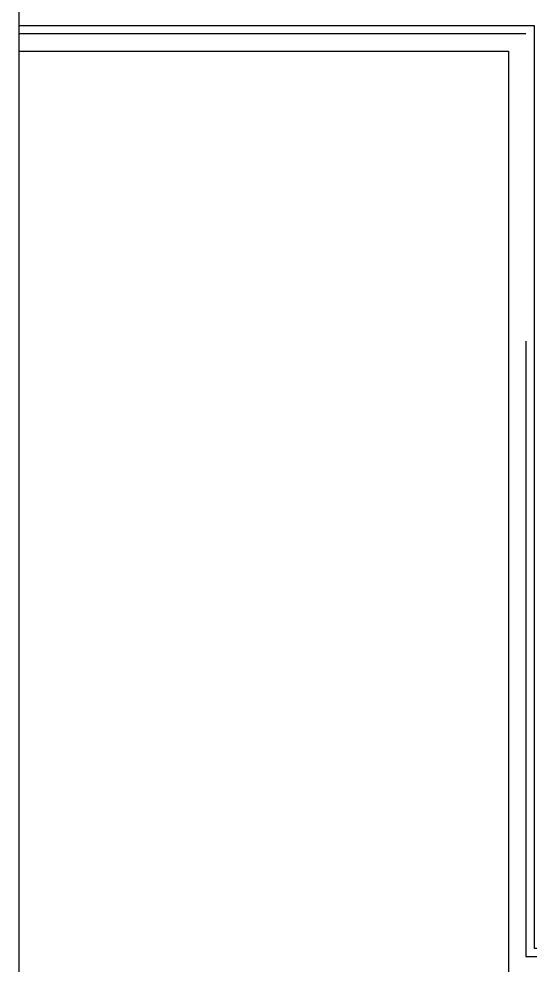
# Model space of a CAD drawing. Header units: metres. Extents: x -3162 to 6352, y -3306 to 1625.
# Drawn here: x 2128 to 2627, y 190 to 1113 of the extents above; entities that cross this region are included whole.
import ezdxf

# ---------------------------------------------------------------- set-up
doc = ezdxf.new("R2010")
doc.units = ezdxf.units.M
for name, color, linetype in [('LM', 141, 'Continuous'), ('OTHER', 7, 'Continuous'), ('PUB_WALL', 7, 'Continuous'), ('S_WALL', 7, 'Continuous')]:
    doc.layers.add(name, color=color, linetype=linetype)

msp = doc.modelspace()

# ---------------------------------------------------------------- linework, layer by layer
at = {"layer": 'LM'}
for p, q in [((2128.23, 1081.47), (2605.95, 1081.47)), ((2605.95, 1081.47), (2605.95, 181.47))]:
    msp.add_line(p, q, dxfattribs=at)
at = {"layer": 'OTHER'}
msp.add_line((2128.23, 1501.52), (2128.23, -626.94), dxfattribs=at)
at = {"layer": 'PUB_WALL'}
msp.add_lwpolyline([(2128.23, 1106.47), (2630.95, 1106.47), (2630.95, 206.47), (3094.95, 206.47), (3094.95, 290.47), (2794.95, 290.47), (2794.95, 1398.47)], dxfattribs=at)
at = {"layer": 'S_WALL'}
for p, q in [((2128.23, 1098.47), (2622.95, 1098.47)), ((2622.95, 798.47), (2622.95, 198.47)), ((2622.95, 198.47), (3102.95, 198.47))]:
    msp.add_line(p, q, dxfattribs=at)

doc.saveas('drawing.dxf')
